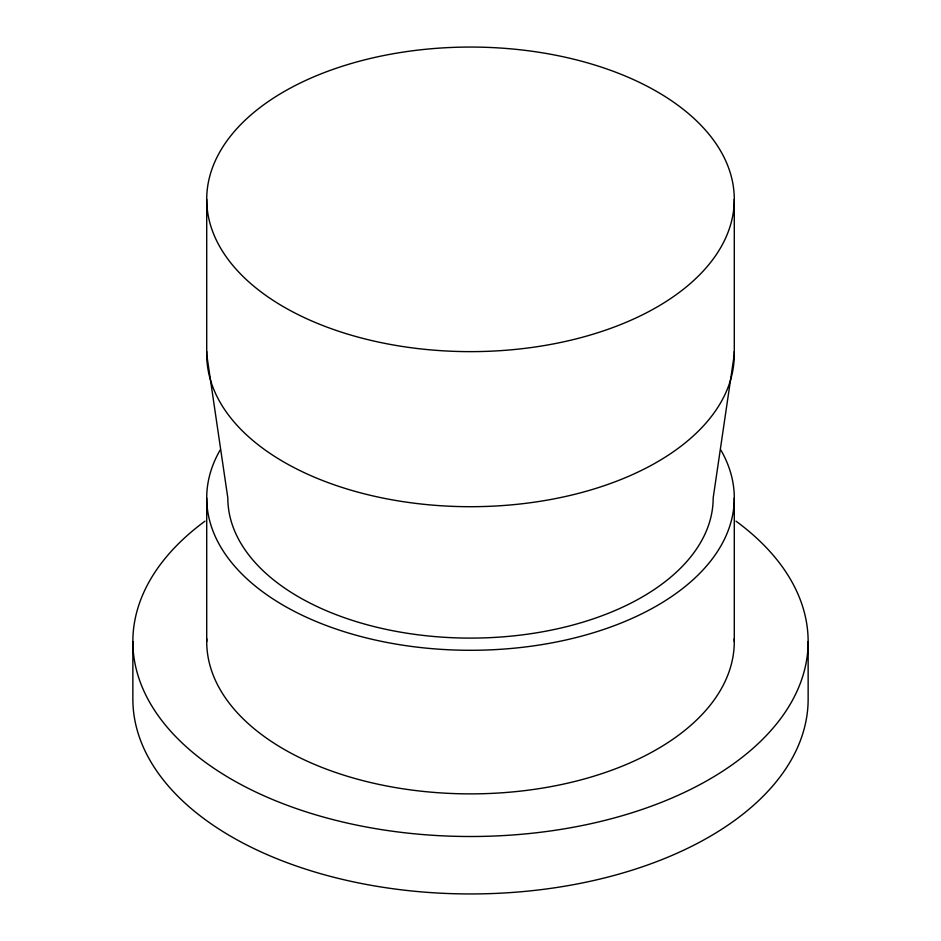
<?xml version="1.0" encoding="UTF-8"?>
<svg xmlns="http://www.w3.org/2000/svg" width="941" height="941" viewBox="0 0 941 941"><rect width="100%" height="100%" fill="white"/><g stroke="black" fill="none" stroke-linecap="round" stroke-linejoin="round"><path stroke-width="1.41" d="M808.143 641.586L808.143 699.022A337.643 194.928 0 0 1 470.5 893.95A337.643 194.928 0 0 1 132.857 699.022L132.857 641.586M734.286 199.339A263.786 152.289 0 0 1 338.607 331.232A263.786 152.289 0 0 1 338.607 67.458A263.786 152.289 0 0 1 734.286 199.339L734.286 354.416L713.172 498.001A242.672 140.103 0 0 1 470.5 638.104A242.672 140.103 0 0 1 227.828 498.001L206.714 354.416L206.714 199.339M734.286 498.001L734.286 641.586M206.714 498.001L206.714 641.586M735.991 521.149A337.643 194.928 0 0 1 699.551 784.794A337.643 194.928 0 0 1 241.449 784.794A337.643 194.928 0 0 1 205.009 521.149M734.239 638.763A263.786 152.289 0 0 1 470.5 793.875A263.786 152.289 0 0 1 206.761 638.763M720.841 449.998A263.786 152.289 0 0 1 470.5 650.29A263.786 152.289 0 0 1 220.159 449.998M734.239 351.593A263.786 152.289 0 0 1 470.5 506.705A263.786 152.289 0 0 1 206.761 351.593"/></g></svg>
